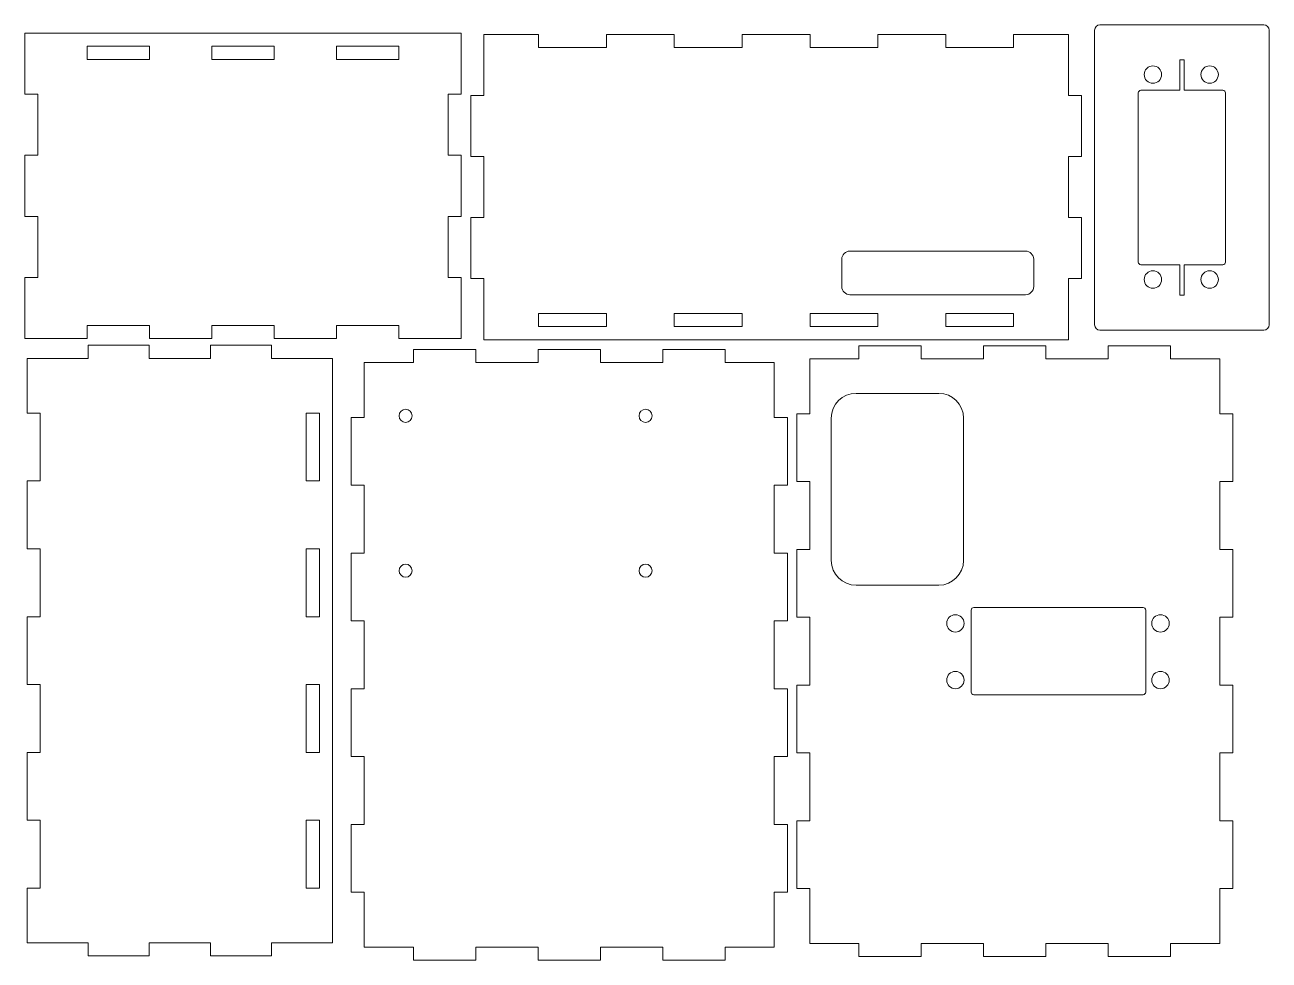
# Model space of a CAD drawing. Header units: centimetres. Extents: x -29.6 to 22.4, y -2.2 to 19.8.
# Drawn here: x -29.62 to -1.1, y -1.65 to 19.79 of the extents above; entities that cross this region are included whole.
import ezdxf

# ---------------------------------------------------------------- set-up
doc = ezdxf.new("R2010")
doc.units = ezdxf.units.CM
doc.header["$MEASUREMENT"] = 0
doc.layers.add('layer 1', color=7, linetype='Continuous')

msp = doc.modelspace()

# ---------------------------------------------------------------- linework, layer by layer
at = {"layer": 'layer 1', "color": 250, "lineweight": 9}
for points, knots in [([(-5.09696, 12.90971), (-5.09696, 12.90971), (-5.09696, 19.6697), (-5.09696, 19.6697), (-5.09696, 19.6697), (-5.09696, 19.7357), (-5.04296, 19.7897), (-4.97697, 19.7897), (-4.97697, 19.7897), (-4.97697, 19.7897), (-1.21695, 19.7897), (-1.21695, 19.7897), (-1.21695, 19.7897), (-1.15096, 19.7897), (-1.09696, 19.7357), (-1.09696, 19.6697), (-1.09696, 19.6697), (-1.09696, 19.6697), (-1.09696, 12.90971), (-1.09696, 12.90971), (-1.09696, 12.90971), (-1.09696, 12.84371), (-1.15096, 12.7897), (-1.21695, 12.7897), (-1.21695, 12.7897), (-1.21695, 12.7897), (-4.97697, 12.7897), (-4.97697, 12.7897), (-4.97697, 12.7897), (-5.04296, 12.7897), (-5.09696, 12.84371), (-5.09696, 12.90971)], [0, 0, 0, 0, 0.11111111, 0.11111111, 0.11111111, 0.11111111, 0.22222222, 0.22222222, 0.22222222, 0.22222222, 0.33333333, 0.33333333, 0.33333333, 0.33333333, 0.44444444, 0.44444444, 0.44444444, 0.44444444, 0.55555556, 0.55555556, 0.55555556, 0.55555556, 0.66666667, 0.66666667, 0.66666667, 0.66666667, 0.77777778, 0.77777778, 0.77777778, 0.77777778, 1, 1, 1, 1]), ([(-19.61763, 12.59869), (-19.61763, 12.59869), (-19.61763, 13.99869), (-19.61763, 13.99869), (-19.61763, 13.99869), (-19.61763, 13.99869), (-19.91763, 13.99869), (-19.91763, 13.99869), (-19.91763, 13.99869), (-19.91763, 13.99869), (-19.91763, 15.39869), (-19.91763, 15.39869), (-19.91763, 15.39869), (-19.91763, 15.39869), (-19.61763, 15.39869), (-19.61763, 15.39869), (-19.61763, 15.39869), (-19.61763, 15.39869), (-19.61763, 16.79869), (-19.61763, 16.79869), (-19.61763, 16.79869), (-19.61763, 16.79869), (-19.91763, 16.79869), (-19.91763, 16.79869), (-19.91763, 16.79869), (-19.91763, 16.79869), (-19.91763, 18.19869), (-19.91763, 18.19869), (-19.91763, 18.19869), (-19.91763, 18.19869), (-19.61763, 18.19869), (-19.61763, 18.19869), (-19.61763, 18.19869), (-19.61763, 18.19869), (-19.61763, 19.59869), (-19.61763, 19.59869), (-19.61763, 19.59869), (-19.61763, 19.59869), (-29.61763, 19.59869), (-29.61763, 19.59869), (-29.61763, 19.59869), (-29.61763, 19.59869), (-29.61763, 18.19869), (-29.61763, 18.19869), (-29.61763, 18.19869), (-29.61763, 18.19869), (-29.31763, 18.19869), (-29.31763, 18.19869), (-29.31763, 18.19869), (-29.31763, 18.19869), (-29.31763, 16.79869), (-29.31763, 16.79869), (-29.31763, 16.79869), (-29.31763, 16.79869), (-29.61763, 16.79869), (-29.61763, 16.79869), (-29.61763, 16.79869), (-29.61763, 16.79869), (-29.61763, 15.39869), (-29.61763, 15.39869), (-29.61763, 15.39869), (-29.61763, 15.39869), (-29.31763, 15.39869), (-29.31763, 15.39869), (-29.31763, 15.39869), (-29.31763, 15.39869), (-29.31763, 13.99869), (-29.31763, 13.99869), (-29.31763, 13.99869), (-29.31763, 13.99869), (-29.61763, 13.99869), (-29.61763, 13.99869), (-29.61763, 13.99869), (-29.61763, 13.99869), (-29.61763, 12.59869), (-29.61763, 12.59869), (-29.61763, 12.59869), (-29.61763, 12.59869), (-28.18906, 12.59869), (-28.18906, 12.59869), (-28.18906, 12.59869), (-28.18906, 12.59869), (-28.18906, 12.89869), (-28.18906, 12.89869), (-28.18906, 12.89869), (-28.18906, 12.89869), (-26.76049, 12.89869), (-26.76049, 12.89869), (-26.76049, 12.89869), (-26.76049, 12.89869), (-26.76049, 12.59869), (-26.76049, 12.59869), (-26.76049, 12.59869), (-26.76049, 12.59869), (-25.33192, 12.59869), (-25.33192, 12.59869), (-25.33192, 12.59869), (-25.33192, 12.59869), (-25.33192, 12.89869), (-25.33192, 12.89869), (-25.33192, 12.89869), (-25.33192, 12.89869), (-23.90334, 12.89869), (-23.90334, 12.89869), (-23.90334, 12.89869), (-23.90334, 12.89869), (-23.90334, 12.59869), (-23.90334, 12.59869), (-23.90334, 12.59869), (-23.90334, 12.59869), (-22.47477, 12.59869), (-22.47477, 12.59869), (-22.47477, 12.59869), (-22.47477, 12.59869), (-22.47477, 12.89869), (-22.47477, 12.89869), (-22.47477, 12.89869), (-22.47477, 12.89869), (-21.0462, 12.89869), (-21.0462, 12.89869), (-21.0462, 12.89869), (-21.0462, 12.89869), (-21.0462, 12.59869), (-21.0462, 12.59869), (-21.0462, 12.59869), (-21.0462, 12.59869), (-19.61763, 12.59869), (-19.61763, 12.59869)], [0, 0, 0, 0, 0.03030303, 0.03030303, 0.03030303, 0.03030303, 0.06060606, 0.06060606, 0.06060606, 0.06060606, 0.09090909, 0.09090909, 0.09090909, 0.09090909, 0.12121212, 0.12121212, 0.12121212, 0.12121212, 0.15151515, 0.15151515, 0.15151515, 0.15151515, 0.18181818, 0.18181818, 0.18181818, 0.18181818, 0.21212121, 0.21212121, 0.21212121, 0.21212121, 0.24242424, 0.24242424, 0.24242424, 0.24242424, 0.27272727, 0.27272727, 0.27272727, 0.27272727, 0.3030303, 0.3030303, 0.3030303, 0.3030303, 0.33333333, 0.33333333, 0.33333333, 0.33333333, 0.36363636, 0.36363636, 0.36363636, 0.36363636, 0.39393939, 0.39393939, 0.39393939, 0.39393939, 0.42424242, 0.42424242, 0.42424242, 0.42424242, 0.45454545, 0.45454545, 0.45454545, 0.45454545, 0.48484848, 0.48484848, 0.48484848, 0.48484848, 0.51515152, 0.51515152, 0.51515152, 0.51515152, 0.54545455, 0.54545455, 0.54545455, 0.54545455, 0.57575758, 0.57575758, 0.57575758, 0.57575758, 0.60606061, 0.60606061, 0.60606061, 0.60606061, 0.63636364, 0.63636364, 0.63636364, 0.63636364, 0.66666667, 0.66666667, 0.66666667, 0.66666667, 0.6969697, 0.6969697, 0.6969697, 0.6969697, 0.72727273, 0.72727273, 0.72727273, 0.72727273, 0.75757576, 0.75757576, 0.75757576, 0.75757576, 0.78787879, 0.78787879, 0.78787879, 0.78787879, 0.81818182, 0.81818182, 0.81818182, 0.81818182, 0.84848485, 0.84848485, 0.84848485, 0.84848485, 0.87878788, 0.87878788, 0.87878788, 0.87878788, 0.90909091, 0.90909091, 0.90909091, 0.90909091, 0.93939394, 0.93939394, 0.93939394, 0.93939394, 1, 1, 1, 1]), ([(-19.09796, 12.57136), (-19.09796, 12.57136), (-5.69796, 12.57136), (-5.69796, 12.57136), (-5.69796, 12.57136), (-5.69796, 12.57136), (-5.69796, 13.97136), (-5.69796, 13.97136), (-5.69796, 13.97136), (-5.69796, 13.97136), (-5.39796, 13.97136), (-5.39796, 13.97136), (-5.39796, 13.97136), (-5.39796, 13.97136), (-5.39796, 15.37136), (-5.39796, 15.37136), (-5.39796, 15.37136), (-5.39796, 15.37136), (-5.69796, 15.37136), (-5.69796, 15.37136), (-5.69796, 15.37136), (-5.69796, 15.37136), (-5.69796, 16.77136), (-5.69796, 16.77136), (-5.69796, 16.77136), (-5.69796, 16.77136), (-5.39796, 16.77136), (-5.39796, 16.77136), (-5.39796, 16.77136), (-5.39796, 16.77136), (-5.39796, 18.17136), (-5.39796, 18.17136), (-5.39796, 18.17136), (-5.39796, 18.17136), (-5.69796, 18.17136), (-5.69796, 18.17136), (-5.69796, 18.17136), (-5.69796, 18.17136), (-5.69796, 19.57136), (-5.69796, 19.57136), (-5.69796, 19.57136), (-5.69796, 19.57136), (-6.95352, 19.57136), (-6.95352, 19.57136), (-6.95352, 19.57136), (-6.95352, 19.57136), (-6.95352, 19.27136), (-6.95352, 19.27136), (-6.95352, 19.27136), (-6.95352, 19.27136), (-8.50907, 19.27136), (-8.50907, 19.27136), (-8.50907, 19.27136), (-8.50907, 19.27136), (-8.50907, 19.57136), (-8.50907, 19.57136), (-8.50907, 19.57136), (-8.50907, 19.57136), (-10.06463, 19.57136), (-10.06463, 19.57136), (-10.06463, 19.57136), (-10.06463, 19.57136), (-10.06463, 19.27136), (-10.06463, 19.27136), (-10.06463, 19.27136), (-10.06463, 19.27136), (-11.62018, 19.27136), (-11.62018, 19.27136), (-11.62018, 19.27136), (-11.62018, 19.27136), (-11.62018, 19.57136), (-11.62018, 19.57136), (-11.62018, 19.57136), (-11.62018, 19.57136), (-13.17574, 19.57136), (-13.17574, 19.57136), (-13.17574, 19.57136), (-13.17574, 19.57136), (-13.17574, 19.27136), (-13.17574, 19.27136), (-13.17574, 19.27136), (-13.17574, 19.27136), (-14.73129, 19.27136), (-14.73129, 19.27136), (-14.73129, 19.27136), (-14.73129, 19.27136), (-14.73129, 19.57136), (-14.73129, 19.57136), (-14.73129, 19.57136), (-14.73129, 19.57136), (-16.28685, 19.57136), (-16.28685, 19.57136), (-16.28685, 19.57136), (-16.28685, 19.57136), (-16.28685, 19.27136), (-16.28685, 19.27136), (-16.28685, 19.27136), (-16.28685, 19.27136), (-17.8424, 19.27136), (-17.8424, 19.27136), (-17.8424, 19.27136), (-17.8424, 19.27136), (-17.8424, 19.57136), (-17.8424, 19.57136), (-17.8424, 19.57136), (-17.8424, 19.57136), (-19.09796, 19.57136), (-19.09796, 19.57136), (-19.09796, 19.57136), (-19.09796, 19.57136), (-19.09796, 18.17136), (-19.09796, 18.17136), (-19.09796, 18.17136), (-19.09796, 18.17136), (-19.39796, 18.17136), (-19.39796, 18.17136), (-19.39796, 18.17136), (-19.39796, 18.17136), (-19.39796, 16.77136), (-19.39796, 16.77136), (-19.39796, 16.77136), (-19.39796, 16.77136), (-19.09796, 16.77136), (-19.09796, 16.77136), (-19.09796, 16.77136), (-19.09796, 16.77136), (-19.09796, 15.37136), (-19.09796, 15.37136), (-19.09796, 15.37136), (-19.09796, 15.37136), (-19.39796, 15.37136), (-19.39796, 15.37136), (-19.39796, 15.37136), (-19.39796, 15.37136), (-19.39796, 13.97136), (-19.39796, 13.97136), (-19.39796, 13.97136), (-19.39796, 13.97136), (-19.09796, 13.97136), (-19.09796, 13.97136), (-19.09796, 13.97136), (-19.09796, 13.97136), (-19.09796, 12.57136), (-19.09796, 12.57136)], [0, 0, 0, 0, 0.02702703, 0.02702703, 0.02702703, 0.02702703, 0.05405405, 0.05405405, 0.05405405, 0.05405405, 0.08108108, 0.08108108, 0.08108108, 0.08108108, 0.10810811, 0.10810811, 0.10810811, 0.10810811, 0.13513514, 0.13513514, 0.13513514, 0.13513514, 0.16216216, 0.16216216, 0.16216216, 0.16216216, 0.18918919, 0.18918919, 0.18918919, 0.18918919, 0.21621622, 0.21621622, 0.21621622, 0.21621622, 0.24324324, 0.24324324, 0.24324324, 0.24324324, 0.27027027, 0.27027027, 0.27027027, 0.27027027, 0.2972973, 0.2972973, 0.2972973, 0.2972973, 0.32432432, 0.32432432, 0.32432432, 0.32432432, 0.35135135, 0.35135135, 0.35135135, 0.35135135, 0.37837838, 0.37837838, 0.37837838, 0.37837838, 0.40540541, 0.40540541, 0.40540541, 0.40540541, 0.43243243, 0.43243243, 0.43243243, 0.43243243, 0.45945946, 0.45945946, 0.45945946, 0.45945946, 0.48648649, 0.48648649, 0.48648649, 0.48648649, 0.51351351, 0.51351351, 0.51351351, 0.51351351, 0.54054054, 0.54054054, 0.54054054, 0.54054054, 0.56756757, 0.56756757, 0.56756757, 0.56756757, 0.59459459, 0.59459459, 0.59459459, 0.59459459, 0.62162162, 0.62162162, 0.62162162, 0.62162162, 0.64864865, 0.64864865, 0.64864865, 0.64864865, 0.67567568, 0.67567568, 0.67567568, 0.67567568, 0.7027027, 0.7027027, 0.7027027, 0.7027027, 0.72972973, 0.72972973, 0.72972973, 0.72972973, 0.75675676, 0.75675676, 0.75675676, 0.75675676, 0.78378378, 0.78378378, 0.78378378, 0.78378378, 0.81081081, 0.81081081, 0.81081081, 0.81081081, 0.83783784, 0.83783784, 0.83783784, 0.83783784, 0.86486486, 0.86486486, 0.86486486, 0.86486486, 0.89189189, 0.89189189, 0.89189189, 0.89189189, 0.91891892, 0.91891892, 0.91891892, 0.91891892, 0.94594595, 0.94594595, 0.94594595, 0.94594595, 1, 1, 1, 1]), ([(-26.76049, 19.29869), (-26.76049, 19.29869), (-26.76049, 18.99869), (-26.76049, 18.99869), (-26.76049, 18.99869), (-26.76049, 18.99869), (-28.18906, 18.99869), (-28.18906, 18.99869), (-28.18906, 18.99869), (-28.18906, 18.99869), (-28.18906, 19.29869), (-28.18906, 19.29869), (-28.18906, 19.29869), (-28.18906, 19.29869), (-26.76049, 19.29869), (-26.76049, 19.29869)], [0, 0, 0, 0, 0.2, 0.2, 0.2, 0.2, 0.4, 0.4, 0.4, 0.4, 0.6, 0.6, 0.6, 0.6, 1, 1, 1, 1]), ([(-23.90334, 19.29869), (-23.90334, 19.29869), (-23.90334, 18.99869), (-23.90334, 18.99869), (-23.90334, 18.99869), (-23.90334, 18.99869), (-25.33192, 18.99869), (-25.33192, 18.99869), (-25.33192, 18.99869), (-25.33192, 18.99869), (-25.33192, 19.29869), (-25.33192, 19.29869), (-25.33192, 19.29869), (-25.33192, 19.29869), (-23.90334, 19.29869), (-23.90334, 19.29869)], [0, 0, 0, 0, 0.2, 0.2, 0.2, 0.2, 0.4, 0.4, 0.4, 0.4, 0.6, 0.6, 0.6, 0.6, 1, 1, 1, 1]), ([(-21.0462, 19.29869), (-21.0462, 19.29869), (-21.0462, 18.99869), (-21.0462, 18.99869), (-21.0462, 18.99869), (-21.0462, 18.99869), (-22.47477, 18.99869), (-22.47477, 18.99869), (-22.47477, 18.99869), (-22.47477, 18.99869), (-22.47477, 19.29869), (-22.47477, 19.29869), (-22.47477, 19.29869), (-22.47477, 19.29869), (-21.0462, 19.29869), (-21.0462, 19.29869)], [0, 0, 0, 0, 0.2, 0.2, 0.2, 0.2, 0.4, 0.4, 0.4, 0.4, 0.6, 0.6, 0.6, 0.6, 1, 1, 1, 1]), ([(-4.09697, 14.34969), (-4.09697, 14.34969), (-4.09697, 18.2297), (-4.09697, 18.2297), (-4.09697, 18.2297), (-4.09697, 18.26269), (-4.06997, 18.28969), (-4.03697, 18.28969), (-4.03697, 18.28969), (-4.03697, 18.28969), (-3.14697, 18.28969), (-3.14697, 18.28969), (-3.14697, 18.28969), (-3.14697, 18.28969), (-3.14697, 18.9867), (-3.14697, 18.9867), (-3.14697, 18.9867), (-3.14697, 18.98834), (-3.14562, 18.9897), (-3.14397, 18.9897), (-3.14397, 18.9897), (-3.14397, 18.9897), (-3.04997, 18.9897), (-3.04997, 18.9897), (-3.04997, 18.9897), (-3.04832, 18.9897), (-3.04697, 18.98834), (-3.04697, 18.9867), (-3.04697, 18.9867), (-3.04697, 18.9867), (-3.04697, 18.28969), (-3.04697, 18.28969), (-3.04697, 18.28969), (-3.04697, 18.28969), (-2.15696, 18.28969), (-2.15696, 18.28969), (-2.15696, 18.28969), (-2.12396, 18.28969), (-2.09697, 18.26269), (-2.09697, 18.2297), (-2.09697, 18.2297), (-2.09697, 18.2297), (-2.09697, 14.34969), (-2.09697, 14.34969), (-2.09697, 14.34969), (-2.09697, 14.3167), (-2.12396, 14.28969), (-2.15696, 14.28969), (-2.15696, 14.28969), (-2.15696, 14.28969), (-3.04697, 14.28969), (-3.04697, 14.28969), (-3.04697, 14.28969), (-3.04697, 14.28969), (-3.04697, 13.59269), (-3.04697, 13.59269), (-3.04697, 13.59269), (-3.04697, 13.59105), (-3.04832, 13.58969), (-3.04997, 13.58969), (-3.04997, 13.58969), (-3.04997, 13.58969), (-3.14397, 13.58969), (-3.14397, 13.58969), (-3.14397, 13.58969), (-3.14562, 13.58969), (-3.14697, 13.59105), (-3.14697, 13.59269), (-3.14697, 13.59269), (-3.14697, 13.59269), (-3.14697, 14.28969), (-3.14697, 14.28969), (-3.14697, 14.28969), (-3.14697, 14.28969), (-4.03697, 14.28969), (-4.03697, 14.28969), (-4.03697, 14.28969), (-4.06997, 14.28969), (-4.09697, 14.3167), (-4.09697, 14.34969)], [0, 0, 0, 0, 0.04761905, 0.04761905, 0.04761905, 0.04761905, 0.0952381, 0.0952381, 0.0952381, 0.0952381, 0.14285714, 0.14285714, 0.14285714, 0.14285714, 0.19047619, 0.19047619, 0.19047619, 0.19047619, 0.23809524, 0.23809524, 0.23809524, 0.23809524, 0.28571429, 0.28571429, 0.28571429, 0.28571429, 0.33333333, 0.33333333, 0.33333333, 0.33333333, 0.38095238, 0.38095238, 0.38095238, 0.38095238, 0.42857143, 0.42857143, 0.42857143, 0.42857143, 0.47619048, 0.47619048, 0.47619048, 0.47619048, 0.52380952, 0.52380952, 0.52380952, 0.52380952, 0.57142857, 0.57142857, 0.57142857, 0.57142857, 0.61904762, 0.61904762, 0.61904762, 0.61904762, 0.66666667, 0.66666667, 0.66666667, 0.66666667, 0.71428571, 0.71428571, 0.71428571, 0.71428571, 0.76190476, 0.76190476, 0.76190476, 0.76190476, 0.80952381, 0.80952381, 0.80952381, 0.80952381, 0.85714286, 0.85714286, 0.85714286, 0.85714286, 0.9047619, 0.9047619, 0.9047619, 0.9047619, 1, 1, 1, 1]), ([(-3.76099, 18.85079), (-3.65054, 18.85079), (-3.56099, 18.76124), (-3.56099, 18.65079), (-3.56099, 18.65079), (-3.56099, 18.54034), (-3.65054, 18.45079), (-3.76099, 18.45079), (-3.76099, 18.45079), (-3.87144, 18.45079), (-3.96099, 18.54034), (-3.96099, 18.65079), (-3.96099, 18.65079), (-3.96099, 18.76124), (-3.87144, 18.85079), (-3.76099, 18.85079)], [0, 0, 0, 0, 0.2, 0.2, 0.2, 0.2, 0.4, 0.4, 0.4, 0.4, 0.6, 0.6, 0.6, 0.6, 1, 1, 1, 1]), ([(-2.46099, 18.85079), (-2.35054, 18.85079), (-2.26099, 18.76124), (-2.26099, 18.65079), (-2.26099, 18.65079), (-2.26099, 18.54034), (-2.35054, 18.45079), (-2.46099, 18.45079), (-2.46099, 18.45079), (-2.57144, 18.45079), (-2.66099, 18.54034), (-2.66099, 18.65079), (-2.66099, 18.65079), (-2.66099, 18.76124), (-2.57144, 18.85079), (-2.46099, 18.85079)], [0, 0, 0, 0, 0.2, 0.2, 0.2, 0.2, 0.4, 0.4, 0.4, 0.4, 0.6, 0.6, 0.6, 0.6, 1, 1, 1, 1]), ([(-10.89338, 13.78981), (-10.89338, 13.78981), (-10.89338, 14.41481), (-10.89338, 14.41481), (-10.89338, 14.41481), (-10.89338, 14.51794), (-10.80901, 14.60231), (-10.70588, 14.60231), (-10.70588, 14.60231), (-10.70588, 14.60231), (-6.68088, 14.60231), (-6.68088, 14.60231), (-6.68088, 14.60231), (-6.57775, 14.60231), (-6.49338, 14.51794), (-6.49338, 14.41481), (-6.49338, 14.41481), (-6.49338, 14.41481), (-6.49338, 13.78981), (-6.49338, 13.78981), (-6.49338, 13.78981), (-6.49338, 13.68668), (-6.57775, 13.60231), (-6.68088, 13.60231), (-6.68088, 13.60231), (-6.68088, 13.60231), (-10.70588, 13.60231), (-10.70588, 13.60231), (-10.70588, 13.60231), (-10.80901, 13.60231), (-10.89338, 13.68668), (-10.89338, 13.78981)], [0, 0, 0, 0, 0.11111111, 0.11111111, 0.11111111, 0.11111111, 0.22222222, 0.22222222, 0.22222222, 0.22222222, 0.33333333, 0.33333333, 0.33333333, 0.33333333, 0.44444444, 0.44444444, 0.44444444, 0.44444444, 0.55555556, 0.55555556, 0.55555556, 0.55555556, 0.66666667, 0.66666667, 0.66666667, 0.66666667, 0.77777778, 0.77777778, 0.77777778, 0.77777778, 1, 1, 1, 1]), ([(-3.76099, 14.15079), (-3.65054, 14.15079), (-3.56099, 14.06124), (-3.56099, 13.95079), (-3.56099, 13.95079), (-3.56099, 13.84034), (-3.65054, 13.75079), (-3.76099, 13.75079), (-3.76099, 13.75079), (-3.87144, 13.75079), (-3.96099, 13.84034), (-3.96099, 13.95079), (-3.96099, 13.95079), (-3.96099, 14.06124), (-3.87144, 14.15079), (-3.76099, 14.15079)], [0, 0, 0, 0, 0.2, 0.2, 0.2, 0.2, 0.4, 0.4, 0.4, 0.4, 0.6, 0.6, 0.6, 0.6, 1, 1, 1, 1]), ([(-2.46099, 14.15079), (-2.35054, 14.15079), (-2.26099, 14.06124), (-2.26099, 13.95079), (-2.26099, 13.95079), (-2.26099, 13.84034), (-2.35054, 13.75079), (-2.46099, 13.75079), (-2.46099, 13.75079), (-2.57144, 13.75079), (-2.66099, 13.84034), (-2.66099, 13.95079), (-2.66099, 13.95079), (-2.66099, 14.06124), (-2.57144, 14.15079), (-2.46099, 14.15079)], [0, 0, 0, 0, 0.2, 0.2, 0.2, 0.2, 0.4, 0.4, 0.4, 0.4, 0.6, 0.6, 0.6, 0.6, 1, 1, 1, 1]), ([(-17.8424, 12.87136), (-17.8424, 12.87136), (-17.8424, 13.17136), (-17.8424, 13.17136), (-17.8424, 13.17136), (-17.8424, 13.17136), (-16.28685, 13.17136), (-16.28685, 13.17136), (-16.28685, 13.17136), (-16.28685, 13.17136), (-16.28685, 12.87136), (-16.28685, 12.87136), (-16.28685, 12.87136), (-16.28685, 12.87136), (-17.8424, 12.87136), (-17.8424, 12.87136)], [0, 0, 0, 0, 0.2, 0.2, 0.2, 0.2, 0.4, 0.4, 0.4, 0.4, 0.6, 0.6, 0.6, 0.6, 1, 1, 1, 1]), ([(-14.73129, 12.87136), (-14.73129, 12.87136), (-14.73129, 13.17136), (-14.73129, 13.17136), (-14.73129, 13.17136), (-14.73129, 13.17136), (-13.17574, 13.17136), (-13.17574, 13.17136), (-13.17574, 13.17136), (-13.17574, 13.17136), (-13.17574, 12.87136), (-13.17574, 12.87136), (-13.17574, 12.87136), (-13.17574, 12.87136), (-14.73129, 12.87136), (-14.73129, 12.87136)], [0, 0, 0, 0, 0.2, 0.2, 0.2, 0.2, 0.4, 0.4, 0.4, 0.4, 0.6, 0.6, 0.6, 0.6, 1, 1, 1, 1]), ([(-11.62018, 12.87136), (-11.62018, 12.87136), (-11.62018, 13.17136), (-11.62018, 13.17136), (-11.62018, 13.17136), (-11.62018, 13.17136), (-10.06463, 13.17136), (-10.06463, 13.17136), (-10.06463, 13.17136), (-10.06463, 13.17136), (-10.06463, 12.87136), (-10.06463, 12.87136), (-10.06463, 12.87136), (-10.06463, 12.87136), (-11.62018, 12.87136), (-11.62018, 12.87136)], [0, 0, 0, 0, 0.2, 0.2, 0.2, 0.2, 0.4, 0.4, 0.4, 0.4, 0.6, 0.6, 0.6, 0.6, 1, 1, 1, 1]), ([(-8.50907, 12.87136), (-8.50907, 12.87136), (-8.50907, 13.17136), (-8.50907, 13.17136), (-8.50907, 13.17136), (-8.50907, 13.17136), (-6.95352, 13.17136), (-6.95352, 13.17136), (-6.95352, 13.17136), (-6.95352, 13.17136), (-6.95352, 12.87136), (-6.95352, 12.87136), (-6.95352, 12.87136), (-6.95352, 12.87136), (-8.50907, 12.87136), (-8.50907, 12.87136)], [0, 0, 0, 0, 0.2, 0.2, 0.2, 0.2, 0.4, 0.4, 0.4, 0.4, 0.6, 0.6, 0.6, 0.6, 1, 1, 1, 1]), ([(-22.56634, -1.25726), (-22.56634, -1.25726), (-22.56634, 12.14274), (-22.56634, 12.14274), (-22.56634, 12.14274), (-22.56634, 12.14274), (-23.96634, 12.14274), (-23.96634, 12.14274), (-23.96634, 12.14274), (-23.96634, 12.14274), (-23.96634, 12.44274), (-23.96634, 12.44274), (-23.96634, 12.44274), (-23.96634, 12.44274), (-25.36634, 12.44274), (-25.36634, 12.44274), (-25.36634, 12.44274), (-25.36634, 12.44274), (-25.36634, 12.14274), (-25.36634, 12.14274), (-25.36634, 12.14274), (-25.36634, 12.14274), (-26.76634, 12.14274), (-26.76634, 12.14274), (-26.76634, 12.14274), (-26.76634, 12.14274), (-26.76634, 12.44274), (-26.76634, 12.44274), (-26.76634, 12.44274), (-26.76634, 12.44274), (-28.16634, 12.44274), (-28.16634, 12.44274), (-28.16634, 12.44274), (-28.16634, 12.44274), (-28.16634, 12.14274), (-28.16634, 12.14274), (-28.16634, 12.14274), (-28.16634, 12.14274), (-29.56634, 12.14274), (-29.56634, 12.14274), (-29.56634, 12.14274), (-29.56634, 12.14274), (-29.56634, 10.88718), (-29.56634, 10.88718), (-29.56634, 10.88718), (-29.56634, 10.88718), (-29.26634, 10.88718), (-29.26634, 10.88718), (-29.26634, 10.88718), (-29.26634, 10.88718), (-29.26634, 9.33163), (-29.26634, 9.33163), (-29.26634, 9.33163), (-29.26634, 9.33163), (-29.56634, 9.33163), (-29.56634, 9.33163), (-29.56634, 9.33163), (-29.56634, 9.33163), (-29.56634, 7.77607), (-29.56634, 7.77607), (-29.56634, 7.77607), (-29.56634, 7.77607), (-29.26634, 7.77607), (-29.26634, 7.77607), (-29.26634, 7.77607), (-29.26634, 7.77607), (-29.26634, 6.22052), (-29.26634, 6.22052), (-29.26634, 6.22052), (-29.26634, 6.22052), (-29.56634, 6.22052), (-29.56634, 6.22052), (-29.56634, 6.22052), (-29.56634, 6.22052), (-29.56634, 4.66496), (-29.56634, 4.66496), (-29.56634, 4.66496), (-29.56634, 4.66496), (-29.26634, 4.66496), (-29.26634, 4.66496), (-29.26634, 4.66496), (-29.26634, 4.66496), (-29.26634, 3.10941), (-29.26634, 3.10941), (-29.26634, 3.10941), (-29.26634, 3.10941), (-29.56634, 3.10941), (-29.56634, 3.10941), (-29.56634, 3.10941), (-29.56634, 3.10941), (-29.56634, 1.55385), (-29.56634, 1.55385), (-29.56634, 1.55385), (-29.56634, 1.55385), (-29.26634, 1.55385), (-29.26634, 1.55385), (-29.26634, 1.55385), (-29.26634, 1.55385), (-29.26634, -0.0017), (-29.26634, -0.0017), (-29.26634, -0.0017), (-29.26634, -0.0017), (-29.56634, -0.0017), (-29.56634, -0.0017), (-29.56634, -0.0017), (-29.56634, -0.0017), (-29.56634, -1.25726), (-29.56634, -1.25726), (-29.56634, -1.25726), (-29.56634, -1.25726), (-28.16634, -1.25726), (-28.16634, -1.25726), (-28.16634, -1.25726), (-28.16634, -1.25726), (-28.16634, -1.55726), (-28.16634, -1.55726), (-28.16634, -1.55726), (-28.16634, -1.55726), (-26.76634, -1.55726), (-26.76634, -1.55726), (-26.76634, -1.55726), (-26.76634, -1.55726), (-26.76634, -1.25726), (-26.76634, -1.25726), (-26.76634, -1.25726), (-26.76634, -1.25726), (-25.36634, -1.25726), (-25.36634, -1.25726), (-25.36634, -1.25726), (-25.36634, -1.25726), (-25.36634, -1.55726), (-25.36634, -1.55726), (-25.36634, -1.55726), (-25.36634, -1.55726), (-23.96634, -1.55726), (-23.96634, -1.55726), (-23.96634, -1.55726), (-23.96634, -1.55726), (-23.96634, -1.25726), (-23.96634, -1.25726), (-23.96634, -1.25726), (-23.96634, -1.25726), (-22.56634, -1.25726), (-22.56634, -1.25726)], [0, 0, 0, 0, 0.02702703, 0.02702703, 0.02702703, 0.02702703, 0.05405405, 0.05405405, 0.05405405, 0.05405405, 0.08108108, 0.08108108, 0.08108108, 0.08108108, 0.10810811, 0.10810811, 0.10810811, 0.10810811, 0.13513514, 0.13513514, 0.13513514, 0.13513514, 0.16216216, 0.16216216, 0.16216216, 0.16216216, 0.18918919, 0.18918919, 0.18918919, 0.18918919, 0.21621622, 0.21621622, 0.21621622, 0.21621622, 0.24324324, 0.24324324, 0.24324324, 0.24324324, 0.27027027, 0.27027027, 0.27027027, 0.27027027, 0.2972973, 0.2972973, 0.2972973, 0.2972973, 0.32432432, 0.32432432, 0.32432432, 0.32432432, 0.35135135, 0.35135135, 0.35135135, 0.35135135, 0.37837838, 0.37837838, 0.37837838, 0.37837838, 0.40540541, 0.40540541, 0.40540541, 0.40540541, 0.43243243, 0.43243243, 0.43243243, 0.43243243, 0.45945946, 0.45945946, 0.45945946, 0.45945946, 0.48648649, 0.48648649, 0.48648649, 0.48648649, 0.51351351, 0.51351351, 0.51351351, 0.51351351, 0.54054054, 0.54054054, 0.54054054, 0.54054054, 0.56756757, 0.56756757, 0.56756757, 0.56756757, 0.59459459, 0.59459459, 0.59459459, 0.59459459, 0.62162162, 0.62162162, 0.62162162, 0.62162162, 0.64864865, 0.64864865, 0.64864865, 0.64864865, 0.67567568, 0.67567568, 0.67567568, 0.67567568, 0.7027027, 0.7027027, 0.7027027, 0.7027027, 0.72972973, 0.72972973, 0.72972973, 0.72972973, 0.75675676, 0.75675676, 0.75675676, 0.75675676, 0.78378378, 0.78378378, 0.78378378, 0.78378378, 0.81081081, 0.81081081, 0.81081081, 0.81081081, 0.83783784, 0.83783784, 0.83783784, 0.83783784, 0.86486486, 0.86486486, 0.86486486, 0.86486486, 0.89189189, 0.89189189, 0.89189189, 0.89189189, 0.91891892, 0.91891892, 0.91891892, 0.91891892, 0.94594595, 0.94594595, 0.94594595, 0.94594595, 1, 1, 1, 1]), ([(-12.1393, -0.09841), (-12.1393, -0.09841), (-12.1393, 1.45714), (-12.1393, 1.45714), (-12.1393, 1.45714), (-12.1393, 1.45714), (-12.4393, 1.45714), (-12.4393, 1.45714), (-12.4393, 1.45714), (-12.4393, 1.45714), (-12.4393, 3.0127), (-12.4393, 3.0127), (-12.4393, 3.0127), (-12.4393, 3.0127), (-12.1393, 3.0127), (-12.1393, 3.0127), (-12.1393, 3.0127), (-12.1393, 3.0127), (-12.1393, 4.56825), (-12.1393, 4.56825), (-12.1393, 4.56825), (-12.1393, 4.56825), (-12.4393, 4.56825), (-12.4393, 4.56825), (-12.4393, 4.56825), (-12.4393, 4.56825), (-12.4393, 6.12381), (-12.4393, 6.12381), (-12.4393, 6.12381), (-12.4393, 6.12381), (-12.1393, 6.12381), (-12.1393, 6.12381), (-12.1393, 6.12381), (-12.1393, 6.12381), (-12.1393, 7.67936), (-12.1393, 7.67936), (-12.1393, 7.67936), (-12.1393, 7.67936), (-12.4393, 7.67936), (-12.4393, 7.67936), (-12.4393, 7.67936), (-12.4393, 7.67936), (-12.4393, 9.23492), (-12.4393, 9.23492), (-12.4393, 9.23492), (-12.4393, 9.23492), (-12.1393, 9.23492), (-12.1393, 9.23492), (-12.1393, 9.23492), (-12.1393, 9.23492), (-12.1393, 10.79047), (-12.1393, 10.79047), (-12.1393, 10.79047), (-12.1393, 10.79047), (-12.4393, 10.79047), (-12.4393, 10.79047), (-12.4393, 10.79047), (-12.4393, 10.79047), (-12.4393, 12.04603), (-12.4393, 12.04603), (-12.4393, 12.04603), (-12.4393, 12.04603), (-13.56787, 12.04603), (-13.56787, 12.04603), (-13.56787, 12.04603), (-13.56787, 12.04603), (-13.56787, 12.34603), (-13.56787, 12.34603), (-13.56787, 12.34603), (-13.56787, 12.34603), (-14.99644, 12.34603), (-14.99644, 12.34603), (-14.99644, 12.34603), (-14.99644, 12.34603), (-14.99644, 12.04603), (-14.99644, 12.04603), (-14.99644, 12.04603), (-14.99644, 12.04603), (-16.42501, 12.04603), (-16.42501, 12.04603), (-16.42501, 12.04603), (-16.42501, 12.04603), (-16.42501, 12.34603), (-16.42501, 12.34603), (-16.42501, 12.34603), (-16.42501, 12.34603), (-17.85359, 12.34603), (-17.85359, 12.34603), (-17.85359, 12.34603), (-17.85359, 12.34603), (-17.85359, 12.04603), (-17.85359, 12.04603), (-17.85359, 12.04603), (-17.85359, 12.04603), (-19.28216, 12.04603), (-19.28216, 12.04603), (-19.28216, 12.04603), (-19.28216, 12.04603), (-19.28216, 12.34603), (-19.28216, 12.34603), (-19.28216, 12.34603), (-19.28216, 12.34603), (-20.71073, 12.34603), (-20.71073, 12.34603), (-20.71073, 12.34603), (-20.71073, 12.34603), (-20.71073, 12.04603), (-20.71073, 12.04603), (-20.71073, 12.04603), (-20.71073, 12.04603), (-21.8393, 12.04603), (-21.8393, 12.04603), (-21.8393, 12.04603), (-21.8393, 12.04603), (-21.8393, 10.79047), (-21.8393, 10.79047), (-21.8393, 10.79047), (-21.8393, 10.79047), (-22.1393, 10.79047), (-22.1393, 10.79047), (-22.1393, 10.79047), (-22.1393, 10.79047), (-22.1393, 9.23492), (-22.1393, 9.23492), (-22.1393, 9.23492), (-22.1393, 9.23492), (-21.8393, 9.23492), (-21.8393, 9.23492), (-21.8393, 9.23492), (-21.8393, 9.23492), (-21.8393, 7.67936), (-21.8393, 7.67936), (-21.8393, 7.67936), (-21.8393, 7.67936), (-22.1393, 7.67936), (-22.1393, 7.67936), (-22.1393, 7.67936), (-22.1393, 7.67936), (-22.1393, 6.12381), (-22.1393, 6.12381), (-22.1393, 6.12381), (-22.1393, 6.12381), (-21.8393, 6.12381), (-21.8393, 6.12381), (-21.8393, 6.12381), (-21.8393, 6.12381), (-21.8393, 4.56825), (-21.8393, 4.56825), (-21.8393, 4.56825), (-21.8393, 4.56825), (-22.1393, 4.56825), (-22.1393, 4.56825), (-22.1393, 4.56825), (-22.1393, 4.56825), (-22.1393, 3.0127), (-22.1393, 3.0127), (-22.1393, 3.0127), (-22.1393, 3.0127), (-21.8393, 3.0127), (-21.8393, 3.0127), (-21.8393, 3.0127), (-21.8393, 3.0127), (-21.8393, 1.45714), (-21.8393, 1.45714), (-21.8393, 1.45714), (-21.8393, 1.45714), (-22.1393, 1.45714), (-22.1393, 1.45714), (-22.1393, 1.45714), (-22.1393, 1.45714), (-22.1393, -0.09841), (-22.1393, -0.09841), (-22.1393, -0.09841), (-22.1393, -0.09841), (-21.8393, -0.09841), (-21.8393, -0.09841), (-21.8393, -0.09841), (-21.8393, -0.09841), (-21.8393, -1.35397), (-21.8393, -1.35397), (-21.8393, -1.35397), (-21.8393, -1.35397), (-20.71073, -1.35397), (-20.71073, -1.35397), (-20.71073, -1.35397), (-20.71073, -1.35397), (-20.71073, -1.65397), (-20.71073, -1.65397), (-20.71073, -1.65397), (-20.71073, -1.65397), (-19.28216, -1.65397), (-19.28216, -1.65397), (-19.28216, -1.65397), (-19.28216, -1.65397), (-19.28216, -1.35397), (-19.28216, -1.35397), (-19.28216, -1.35397), (-19.28216, -1.35397), (-17.85359, -1.35397), (-17.85359, -1.35397), (-17.85359, -1.35397), (-17.85359, -1.35397), (-17.85359, -1.65397), (-17.85359, -1.65397), (-17.85359, -1.65397), (-17.85359, -1.65397), (-16.42501, -1.65397), (-16.42501, -1.65397), (-16.42501, -1.65397), (-16.42501, -1.65397), (-16.42501, -1.35397), (-16.42501, -1.35397), (-16.42501, -1.35397), (-16.42501, -1.35397), (-14.99644, -1.35397), (-14.99644, -1.35397), (-14.99644, -1.35397), (-14.99644, -1.35397), (-14.99644, -1.65397), (-14.99644, -1.65397), (-14.99644, -1.65397), (-14.99644, -1.65397), (-13.56787, -1.65397), (-13.56787, -1.65397), (-13.56787, -1.65397), (-13.56787, -1.65397), (-13.56787, -1.35397), (-13.56787, -1.35397), (-13.56787, -1.35397), (-13.56787, -1.35397), (-12.4393, -1.35397), (-12.4393, -1.35397), (-12.4393, -1.35397), (-12.4393, -1.35397), (-12.4393, -0.09841), (-12.4393, -0.09841), (-12.4393, -0.09841), (-12.4393, -0.09841), (-12.1393, -0.09841), (-12.1393, -0.09841)], [0, 0, 0, 0, 0.01639344, 0.01639344, 0.01639344, 0.01639344, 0.03278689, 0.03278689, 0.03278689, 0.03278689, 0.04918033, 0.04918033, 0.04918033, 0.04918033, 0.06557377, 0.06557377, 0.06557377, 0.06557377, 0.08196721, 0.08196721, 0.08196721, 0.08196721, 0.09836066, 0.09836066, 0.09836066, 0.09836066, 0.1147541, 0.1147541, 0.1147541, 0.1147541, 0.13114754, 0.13114754, 0.13114754, 0.13114754, 0.14754098, 0.14754098, 0.14754098, 0.14754098, 0.16393443, 0.16393443, 0.16393443, 0.16393443, 0.18032787, 0.18032787, 0.18032787, 0.18032787, 0.19672131, 0.19672131, 0.19672131, 0.19672131, 0.21311475, 0.21311475, 0.21311475, 0.21311475, 0.2295082, 0.2295082, 0.2295082, 0.2295082, 0.24590164, 0.24590164, 0.24590164, 0.24590164, 0.26229508, 0.26229508, 0.26229508, 0.26229508, 0.27868852, 0.27868852, 0.27868852, 0.27868852, 0.29508197, 0.29508197, 0.29508197, 0.29508197, 0.31147541, 0.31147541, 0.31147541, 0.31147541, 0.32786885, 0.32786885, 0.32786885, 0.32786885, 0.3442623, 0.3442623, 0.3442623, 0.3442623, 0.36065574, 0.36065574, 0.36065574, 0.36065574, 0.37704918, 0.37704918, 0.37704918, 0.37704918, 0.39344262, 0.39344262, 0.39344262, 0.39344262, 0.40983607, 0.40983607, 0.40983607, 0.40983607, 0.42622951, 0.42622951, 0.42622951, 0.42622951, 0.44262295, 0.44262295, 0.44262295, 0.44262295, 0.45901639, 0.45901639, 0.45901639, 0.45901639, 0.47540984, 0.47540984, 0.47540984, 0.47540984, 0.49180328, 0.49180328, 0.49180328, 0.49180328, 0.50819672, 0.50819672, 0.50819672, 0.50819672, 0.52459016, 0.52459016, 0.52459016, 0.52459016, 0.54098361, 0.54098361, 0.54098361, 0.54098361, 0.55737705, 0.55737705, 0.55737705, 0.55737705, 0.57377049, 0.57377049, 0.57377049, 0.57377049, 0.59016393, 0.59016393, 0.59016393, 0.59016393, 0.60655738, 0.60655738, 0.60655738, 0.60655738, 0.62295082, 0.62295082, 0.62295082, 0.62295082, 0.63934426, 0.63934426, 0.63934426, 0.63934426, 0.6557377, 0.6557377, 0.6557377, 0.6557377, 0.67213115, 0.67213115, 0.67213115, 0.67213115, 0.68852459, 0.68852459, 0.68852459, 0.68852459, 0.70491803, 0.70491803, 0.70491803, 0.70491803, 0.72131148, 0.72131148, 0.72131148, 0.72131148, 0.73770492, 0.73770492, 0.73770492, 0.73770492, 0.75409836, 0.75409836, 0.75409836, 0.75409836, 0.7704918, 0.7704918, 0.7704918, 0.7704918, 0.78688525, 0.78688525, 0.78688525, 0.78688525, 0.80327869, 0.80327869, 0.80327869, 0.80327869, 0.81967213, 0.81967213, 0.81967213, 0.81967213, 0.83606557, 0.83606557, 0.83606557, 0.83606557, 0.85245902, 0.85245902, 0.85245902, 0.85245902, 0.86885246, 0.86885246, 0.86885246, 0.86885246, 0.8852459, 0.8852459, 0.8852459, 0.8852459, 0.90163934, 0.90163934, 0.90163934, 0.90163934, 0.91803279, 0.91803279, 0.91803279, 0.91803279, 0.93442623, 0.93442623, 0.93442623, 0.93442623, 0.95081967, 0.95081967, 0.95081967, 0.95081967, 0.96721311, 0.96721311, 0.96721311, 0.96721311, 1, 1, 1, 1]), ([(-1.92638, -0.01375), (-1.92638, -0.01375), (-1.92638, 1.5418), (-1.92638, 1.5418), (-1.92638, 1.5418), (-1.92638, 1.5418), (-2.22638, 1.5418), (-2.22638, 1.5418), (-2.22638, 1.5418), (-2.22638, 1.5418), (-2.22638, 3.09736), (-2.22638, 3.09736), (-2.22638, 3.09736), (-2.22638, 3.09736), (-1.92638, 3.09736), (-1.92638, 3.09736), (-1.92638, 3.09736), (-1.92638, 3.09736), (-1.92638, 4.65291), (-1.92638, 4.65291), (-1.92638, 4.65291), (-1.92638, 4.65291), (-2.22638, 4.65291), (-2.22638, 4.65291), (-2.22638, 4.65291), (-2.22638, 4.65291), (-2.22638, 6.20847), (-2.22638, 6.20847), (-2.22638, 6.20847), (-2.22638, 6.20847), (-1.92638, 6.20847), (-1.92638, 6.20847), (-1.92638, 6.20847), (-1.92638, 6.20847), (-1.92638, 7.76402), (-1.92638, 7.76402), (-1.92638, 7.76402), (-1.92638, 7.76402), (-2.22638, 7.76402), (-2.22638, 7.76402), (-2.22638, 7.76402), (-2.22638, 7.76402), (-2.22638, 9.31958), (-2.22638, 9.31958), (-2.22638, 9.31958), (-2.22638, 9.31958), (-1.92638, 9.31958), (-1.92638, 9.31958), (-1.92638, 9.31958), (-1.92638, 9.31958), (-1.92638, 10.87513), (-1.92638, 10.87513), (-1.92638, 10.87513), (-1.92638, 10.87513), (-2.22638, 10.87513), (-2.22638, 10.87513), (-2.22638, 10.87513), (-2.22638, 10.87513), (-2.22638, 12.13069), (-2.22638, 12.13069), (-2.22638, 12.13069), (-2.22638, 12.13069), (-3.35495, 12.13069), (-3.35495, 12.13069), (-3.35495, 12.13069), (-3.35495, 12.13069), (-3.35495, 12.43069), (-3.35495, 12.43069), (-3.35495, 12.43069), (-3.35495, 12.43069), (-4.78352, 12.43069), (-4.78352, 12.43069), (-4.78352, 12.43069), (-4.78352, 12.43069), (-4.78352, 12.13069), (-4.78352, 12.13069), (-4.78352, 12.13069), (-4.78352, 12.13069), (-6.21209, 12.13069), (-6.21209, 12.13069), (-6.21209, 12.13069), (-6.21209, 12.13069), (-6.21209, 12.43069), (-6.21209, 12.43069), (-6.21209, 12.43069), (-6.21209, 12.43069), (-7.64067, 12.43069), (-7.64067, 12.43069), (-7.64067, 12.43069), (-7.64067, 12.43069), (-7.64067, 12.13069), (-7.64067, 12.13069), (-7.64067, 12.13069), (-7.64067, 12.13069), (-9.06924, 12.13069), (-9.06924, 12.13069), (-9.06924, 12.13069), (-9.06924, 12.13069), (-9.06924, 12.43069), (-9.06924, 12.43069), (-9.06924, 12.43069), (-9.06924, 12.43069), (-10.49781, 12.43069), (-10.49781, 12.43069), (-10.49781, 12.43069), (-10.49781, 12.43069), (-10.49781, 12.13069), (-10.49781, 12.13069), (-10.49781, 12.13069), (-10.49781, 12.13069), (-11.62638, 12.13069), (-11.62638, 12.13069), (-11.62638, 12.13069), (-11.62638, 12.13069), (-11.62638, 10.87513), (-11.62638, 10.87513), (-11.62638, 10.87513), (-11.62638, 10.87513), (-11.92638, 10.87513), (-11.92638, 10.87513), (-11.92638, 10.87513), (-11.92638, 10.87513), (-11.92638, 9.31958), (-11.92638, 9.31958), (-11.92638, 9.31958), (-11.92638, 9.31958), (-11.62638, 9.31958), (-11.62638, 9.31958), (-11.62638, 9.31958), (-11.62638, 9.31958), (-11.62638, 7.76402), (-11.62638, 7.76402), (-11.62638, 7.76402), (-11.62638, 7.76402), (-11.92638, 7.76402), (-11.92638, 7.76402), (-11.92638, 7.76402), (-11.92638, 7.76402), (-11.92638, 6.20847), (-11.92638, 6.20847), (-11.92638, 6.20847), (-11.92638, 6.20847), (-11.62638, 6.20847), (-11.62638, 6.20847), (-11.62638, 6.20847), (-11.62638, 6.20847), (-11.62638, 4.65291), (-11.62638, 4.65291), (-11.62638, 4.65291), (-11.62638, 4.65291), (-11.92638, 4.65291), (-11.92638, 4.65291), (-11.92638, 4.65291), (-11.92638, 4.65291), (-11.92638, 3.09736), (-11.92638, 3.09736), (-11.92638, 3.09736), (-11.92638, 3.09736), (-11.62638, 3.09736), (-11.62638, 3.09736), (-11.62638, 3.09736), (-11.62638, 3.09736), (-11.62638, 1.5418), (-11.62638, 1.5418), (-11.62638, 1.5418), (-11.62638, 1.5418), (-11.92638, 1.5418), (-11.92638, 1.5418), (-11.92638, 1.5418), (-11.92638, 1.5418), (-11.92638, -0.01375), (-11.92638, -0.01375), (-11.92638, -0.01375), (-11.92638, -0.01375), (-11.62638, -0.01375), (-11.62638, -0.01375), (-11.62638, -0.01375), (-11.62638, -0.01375), (-11.62638, -1.26931), (-11.62638, -1.26931), (-11.62638, -1.26931), (-11.62638, -1.26931), (-10.49781, -1.26931), (-10.49781, -1.26931), (-10.49781, -1.26931), (-10.49781, -1.26931), (-10.49781, -1.56931), (-10.49781, -1.56931), (-10.49781, -1.56931), (-10.49781, -1.56931), (-9.06924, -1.56931), (-9.06924, -1.56931), (-9.06924, -1.56931), (-9.06924, -1.56931), (-9.06924, -1.26931), (-9.06924, -1.26931), (-9.06924, -1.26931), (-9.06924, -1.26931), (-7.64067, -1.26931), (-7.64067, -1.26931), (-7.64067, -1.26931), (-7.64067, -1.26931), (-7.64067, -1.56931), (-7.64067, -1.56931), (-7.64067, -1.56931), (-7.64067, -1.56931), (-6.21209, -1.56931), (-6.21209, -1.56931), (-6.21209, -1.56931), (-6.21209, -1.56931), (-6.21209, -1.26931), (-6.21209, -1.26931), (-6.21209, -1.26931), (-6.21209, -1.26931), (-4.78352, -1.26931), (-4.78352, -1.26931), (-4.78352, -1.26931), (-4.78352, -1.26931), (-4.78352, -1.56931), (-4.78352, -1.56931), (-4.78352, -1.56931), (-4.78352, -1.56931), (-3.35495, -1.56931), (-3.35495, -1.56931), (-3.35495, -1.56931), (-3.35495, -1.56931), (-3.35495, -1.26931), (-3.35495, -1.26931), (-3.35495, -1.26931), (-3.35495, -1.26931), (-2.22638, -1.26931), (-2.22638, -1.26931), (-2.22638, -1.26931), (-2.22638, -1.26931), (-2.22638, -0.01375), (-2.22638, -0.01375), (-2.22638, -0.01375), (-2.22638, -0.01375), (-1.92638, -0.01375), (-1.92638, -0.01375)], [0, 0, 0, 0, 0.01639344, 0.01639344, 0.01639344, 0.01639344, 0.03278689, 0.03278689, 0.03278689, 0.03278689, 0.04918033, 0.04918033, 0.04918033, 0.04918033, 0.06557377, 0.06557377, 0.06557377, 0.06557377, 0.08196721, 0.08196721, 0.08196721, 0.08196721, 0.09836066, 0.09836066, 0.09836066, 0.09836066, 0.1147541, 0.1147541, 0.1147541, 0.1147541, 0.13114754, 0.13114754, 0.13114754, 0.13114754, 0.14754098, 0.14754098, 0.14754098, 0.14754098, 0.16393443, 0.16393443, 0.16393443, 0.16393443, 0.18032787, 0.18032787, 0.18032787, 0.18032787, 0.19672131, 0.19672131, 0.19672131, 0.19672131, 0.21311475, 0.21311475, 0.21311475, 0.21311475, 0.2295082, 0.2295082, 0.2295082, 0.2295082, 0.24590164, 0.24590164, 0.24590164, 0.24590164, 0.26229508, 0.26229508, 0.26229508, 0.26229508, 0.27868852, 0.27868852, 0.27868852, 0.27868852, 0.29508197, 0.29508197, 0.29508197, 0.29508197, 0.31147541, 0.31147541, 0.31147541, 0.31147541, 0.32786885, 0.32786885, 0.32786885, 0.32786885, 0.3442623, 0.3442623, 0.3442623, 0.3442623, 0.36065574, 0.36065574, 0.36065574, 0.36065574, 0.37704918, 0.37704918, 0.37704918, 0.37704918, 0.39344262, 0.39344262, 0.39344262, 0.39344262, 0.40983607, 0.40983607, 0.40983607, 0.40983607, 0.42622951, 0.42622951, 0.42622951, 0.42622951, 0.44262295, 0.44262295, 0.44262295, 0.44262295, 0.45901639, 0.45901639, 0.45901639, 0.45901639, 0.47540984, 0.47540984, 0.47540984, 0.47540984, 0.49180328, 0.49180328, 0.49180328, 0.49180328, 0.50819672, 0.50819672, 0.50819672, 0.50819672, 0.52459016, 0.52459016, 0.52459016, 0.52459016, 0.54098361, 0.54098361, 0.54098361, 0.54098361, 0.55737705, 0.55737705, 0.55737705, 0.55737705, 0.57377049, 0.57377049, 0.57377049, 0.57377049, 0.59016393, 0.59016393, 0.59016393, 0.59016393, 0.60655738, 0.60655738, 0.60655738, 0.60655738, 0.62295082, 0.62295082, 0.62295082, 0.62295082, 0.63934426, 0.63934426, 0.63934426, 0.63934426, 0.6557377, 0.6557377, 0.6557377, 0.6557377, 0.67213115, 0.67213115, 0.67213115, 0.67213115, 0.68852459, 0.68852459, 0.68852459, 0.68852459, 0.70491803, 0.70491803, 0.70491803, 0.70491803, 0.72131148, 0.72131148, 0.72131148, 0.72131148, 0.73770492, 0.73770492, 0.73770492, 0.73770492, 0.75409836, 0.75409836, 0.75409836, 0.75409836, 0.7704918, 0.7704918, 0.7704918, 0.7704918, 0.78688525, 0.78688525, 0.78688525, 0.78688525, 0.80327869, 0.80327869, 0.80327869, 0.80327869, 0.81967213, 0.81967213, 0.81967213, 0.81967213, 0.83606557, 0.83606557, 0.83606557, 0.83606557, 0.85245902, 0.85245902, 0.85245902, 0.85245902, 0.86885246, 0.86885246, 0.86885246, 0.86885246, 0.8852459, 0.8852459, 0.8852459, 0.8852459, 0.90163934, 0.90163934, 0.90163934, 0.90163934, 0.91803279, 0.91803279, 0.91803279, 0.91803279, 0.93442623, 0.93442623, 0.93442623, 0.93442623, 0.95081967, 0.95081967, 0.95081967, 0.95081967, 0.96721311, 0.96721311, 0.96721311, 0.96721311, 1, 1, 1, 1]), ([(-8.67059, 6.94143), (-8.67059, 6.94143), (-10.56559, 6.94143), (-10.56559, 6.94143), (-10.56559, 6.94143), (-10.87827, 6.94143), (-11.13409, 7.19725), (-11.13409, 7.50993), (-11.13409, 7.50993), (-11.13409, 7.50993), (-11.13409, 10.77293), (-11.13409, 10.77293), (-11.13409, 10.77293), (-11.13409, 11.08561), (-10.87827, 11.34143), (-10.56559, 11.34143), (-10.56559, 11.34143), (-10.56559, 11.34143), (-8.67059, 11.34143), (-8.67059, 11.34143), (-8.67059, 11.34143), (-8.35791, 11.34143), (-8.10209, 11.08561), (-8.10209, 10.77293), (-8.10209, 10.77293), (-8.10209, 10.77293), (-8.10209, 7.50993), (-8.10209, 7.50993), (-8.10209, 7.50993), (-8.10209, 7.19725), (-8.35791, 6.94143), (-8.67059, 6.94143)], [0, 0, 0, 0, 0.11111111, 0.11111111, 0.11111111, 0.11111111, 0.22222222, 0.22222222, 0.22222222, 0.22222222, 0.33333333, 0.33333333, 0.33333333, 0.33333333, 0.44444444, 0.44444444, 0.44444444, 0.44444444, 0.55555556, 0.55555556, 0.55555556, 0.55555556, 0.66666667, 0.66666667, 0.66666667, 0.66666667, 0.77777778, 0.77777778, 0.77777778, 0.77777778, 1, 1, 1, 1]), ([(-22.86634, 9.33163), (-22.86634, 9.33163), (-23.16634, 9.33163), (-23.16634, 9.33163), (-23.16634, 9.33163), (-23.16634, 9.33163), (-23.16634, 10.88718), (-23.16634, 10.88718), (-23.16634, 10.88718), (-23.16634, 10.88718), (-22.86634, 10.88718), (-22.86634, 10.88718), (-22.86634, 10.88718), (-22.86634, 10.88718), (-22.86634, 9.33163), (-22.86634, 9.33163)], [0, 0, 0, 0, 0.2, 0.2, 0.2, 0.2, 0.4, 0.4, 0.4, 0.4, 0.6, 0.6, 0.6, 0.6, 1, 1, 1, 1]), ([(-20.88993, 10.67561), (-20.97277, 10.67561), (-21.03993, 10.74277), (-21.03993, 10.82561), (-21.03993, 10.82561), (-21.03993, 10.90845), (-20.97277, 10.97561), (-20.88993, 10.97561), (-20.88993, 10.97561), (-20.80709, 10.97561), (-20.73993, 10.90845), (-20.73993, 10.82561), (-20.73993, 10.82561), (-20.73993, 10.74277), (-20.80709, 10.67561), (-20.88993, 10.67561)], [0, 0, 0, 0, 0.2, 0.2, 0.2, 0.2, 0.4, 0.4, 0.4, 0.4, 0.6, 0.6, 0.6, 0.6, 1, 1, 1, 1]), ([(-15.38993, 10.67561), (-15.47277, 10.67561), (-15.53993, 10.74277), (-15.53993, 10.82561), (-15.53993, 10.82561), (-15.53993, 10.90845), (-15.47277, 10.97561), (-15.38993, 10.97561), (-15.38993, 10.97561), (-15.30709, 10.97561), (-15.23993, 10.90845), (-15.23993, 10.82561), (-15.23993, 10.82561), (-15.23993, 10.74277), (-15.30709, 10.67561), (-15.38993, 10.67561)], [0, 0, 0, 0, 0.2, 0.2, 0.2, 0.2, 0.4, 0.4, 0.4, 0.4, 0.6, 0.6, 0.6, 0.6, 1, 1, 1, 1]), ([(-22.86634, 6.22052), (-22.86634, 6.22052), (-23.16634, 6.22052), (-23.16634, 6.22052), (-23.16634, 6.22052), (-23.16634, 6.22052), (-23.16634, 7.77607), (-23.16634, 7.77607), (-23.16634, 7.77607), (-23.16634, 7.77607), (-22.86634, 7.77607), (-22.86634, 7.77607), (-22.86634, 7.77607), (-22.86634, 7.77607), (-22.86634, 6.22052), (-22.86634, 6.22052)], [0, 0, 0, 0, 0.2, 0.2, 0.2, 0.2, 0.4, 0.4, 0.4, 0.4, 0.6, 0.6, 0.6, 0.6, 1, 1, 1, 1]), ([(-20.88993, 7.12561), (-20.97277, 7.12561), (-21.03993, 7.19277), (-21.03993, 7.27561), (-21.03993, 7.27561), (-21.03993, 7.35845), (-20.97277, 7.42561), (-20.88993, 7.42561), (-20.88993, 7.42561), (-20.80709, 7.42561), (-20.73993, 7.35845), (-20.73993, 7.27561), (-20.73993, 7.27561), (-20.73993, 7.19277), (-20.80709, 7.12561), (-20.88993, 7.12561)], [0, 0, 0, 0, 0.2, 0.2, 0.2, 0.2, 0.4, 0.4, 0.4, 0.4, 0.6, 0.6, 0.6, 0.6, 1, 1, 1, 1]), ([(-15.38993, 7.12561), (-15.47277, 7.12561), (-15.53993, 7.19277), (-15.53993, 7.27561), (-15.53993, 7.27561), (-15.53993, 7.35845), (-15.47277, 7.42561), (-15.38993, 7.42561), (-15.38993, 7.42561), (-15.30709, 7.42561), (-15.23993, 7.35845), (-15.23993, 7.27561), (-15.23993, 7.27561), (-15.23993, 7.19277), (-15.30709, 7.12561), (-15.38993, 7.12561)], [0, 0, 0, 0, 0.2, 0.2, 0.2, 0.2, 0.4, 0.4, 0.4, 0.4, 0.6, 0.6, 0.6, 0.6, 1, 1, 1, 1]), ([(-3.98638, 4.43069), (-3.98638, 4.43069), (-7.86639, 4.43069), (-7.86639, 4.43069), (-7.86639, 4.43069), (-7.89938, 4.43069), (-7.92638, 4.45769), (-7.92638, 4.49069), (-7.92638, 4.49069), (-7.92638, 4.49069), (-7.92638, 6.3707), (-7.92638, 6.3707), (-7.92638, 6.3707), (-7.92638, 6.4037), (-7.89938, 6.43069), (-7.86639, 6.43069), (-7.86639, 6.43069), (-7.86639, 6.43069), (-3.98638, 6.43069), (-3.98638, 6.43069), (-3.98638, 6.43069), (-3.95339, 6.43069), (-3.92638, 6.4037), (-3.92638, 6.3707), (-3.92638, 6.3707), (-3.92638, 6.3707), (-3.92638, 4.49069), (-3.92638, 4.49069), (-3.92638, 4.49069), (-3.92638, 4.45769), (-3.95339, 4.43069), (-3.98638, 4.43069)], [0, 0, 0, 0, 0.11111111, 0.11111111, 0.11111111, 0.11111111, 0.22222222, 0.22222222, 0.22222222, 0.22222222, 0.33333333, 0.33333333, 0.33333333, 0.33333333, 0.44444444, 0.44444444, 0.44444444, 0.44444444, 0.55555556, 0.55555556, 0.55555556, 0.55555556, 0.66666667, 0.66666667, 0.66666667, 0.66666667, 0.77777778, 0.77777778, 0.77777778, 0.77777778, 1, 1, 1, 1]), ([(-8.48748, 6.06667), (-8.48748, 6.17712), (-8.39793, 6.26667), (-8.28748, 6.26667), (-8.28748, 6.26667), (-8.17703, 6.26667), (-8.08748, 6.17712), (-8.08748, 6.06667), (-8.08748, 6.06667), (-8.08748, 5.95622), (-8.17703, 5.86667), (-8.28748, 5.86667), (-8.28748, 5.86667), (-8.39793, 5.86667), (-8.48748, 5.95622), (-8.48748, 6.06667)], [0, 0, 0, 0, 0.2, 0.2, 0.2, 0.2, 0.4, 0.4, 0.4, 0.4, 0.6, 0.6, 0.6, 0.6, 1, 1, 1, 1]), ([(-3.78748, 6.06667), (-3.78748, 6.17712), (-3.69793, 6.26667), (-3.58748, 6.26667), (-3.58748, 6.26667), (-3.47703, 6.26667), (-3.38748, 6.17712), (-3.38748, 6.06667), (-3.38748, 6.06667), (-3.38748, 5.95622), (-3.47703, 5.86667), (-3.58748, 5.86667), (-3.58748, 5.86667), (-3.69793, 5.86667), (-3.78748, 5.95622), (-3.78748, 6.06667)], [0, 0, 0, 0, 0.2, 0.2, 0.2, 0.2, 0.4, 0.4, 0.4, 0.4, 0.6, 0.6, 0.6, 0.6, 1, 1, 1, 1]), ([(-8.48748, 4.76667), (-8.48748, 4.87712), (-8.39793, 4.96667), (-8.28748, 4.96667), (-8.28748, 4.96667), (-8.17703, 4.96667), (-8.08748, 4.87712), (-8.08748, 4.76667), (-8.08748, 4.76667), (-8.08748, 4.65622), (-8.17703, 4.56667), (-8.28748, 4.56667), (-8.28748, 4.56667), (-8.39793, 4.56667), (-8.48748, 4.65622), (-8.48748, 4.76667)], [0, 0, 0, 0, 0.2, 0.2, 0.2, 0.2, 0.4, 0.4, 0.4, 0.4, 0.6, 0.6, 0.6, 0.6, 1, 1, 1, 1]), ([(-3.78748, 4.76667), (-3.78748, 4.87712), (-3.69793, 4.96667), (-3.58748, 4.96667), (-3.58748, 4.96667), (-3.47703, 4.96667), (-3.38748, 4.87712), (-3.38748, 4.76667), (-3.38748, 4.76667), (-3.38748, 4.65622), (-3.47703, 4.56667), (-3.58748, 4.56667), (-3.58748, 4.56667), (-3.69793, 4.56667), (-3.78748, 4.65622), (-3.78748, 4.76667)], [0, 0, 0, 0, 0.2, 0.2, 0.2, 0.2, 0.4, 0.4, 0.4, 0.4, 0.6, 0.6, 0.6, 0.6, 1, 1, 1, 1]), ([(-22.86634, 3.10941), (-22.86634, 3.10941), (-23.16634, 3.10941), (-23.16634, 3.10941), (-23.16634, 3.10941), (-23.16634, 3.10941), (-23.16634, 4.66496), (-23.16634, 4.66496), (-23.16634, 4.66496), (-23.16634, 4.66496), (-22.86634, 4.66496), (-22.86634, 4.66496), (-22.86634, 4.66496), (-22.86634, 4.66496), (-22.86634, 3.10941), (-22.86634, 3.10941)], [0, 0, 0, 0, 0.2, 0.2, 0.2, 0.2, 0.4, 0.4, 0.4, 0.4, 0.6, 0.6, 0.6, 0.6, 1, 1, 1, 1]), ([(-22.86634, -0.0017), (-22.86634, -0.0017), (-23.16634, -0.0017), (-23.16634, -0.0017), (-23.16634, -0.0017), (-23.16634, -0.0017), (-23.16634, 1.55385), (-23.16634, 1.55385), (-23.16634, 1.55385), (-23.16634, 1.55385), (-22.86634, 1.55385), (-22.86634, 1.55385), (-22.86634, 1.55385), (-22.86634, 1.55385), (-22.86634, -0.0017), (-22.86634, -0.0017)], [0, 0, 0, 0, 0.2, 0.2, 0.2, 0.2, 0.4, 0.4, 0.4, 0.4, 0.6, 0.6, 0.6, 0.6, 1, 1, 1, 1])]:
    msp.add_open_spline(points, degree=3, knots=knots, dxfattribs=at)

doc.saveas('drawing.dxf')
